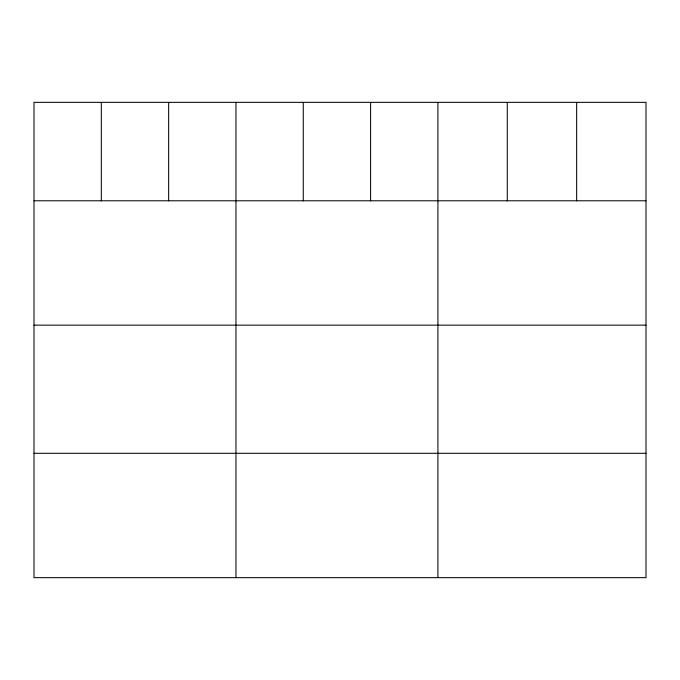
<?xml version="1.0" encoding="UTF-8"?>
<svg xmlns="http://www.w3.org/2000/svg" width="680" height="680" viewBox="0 0 680 680"><rect width="100%" height="100%" fill="white"/><g stroke="black" fill="none" stroke-linecap="round" stroke-linejoin="round"><path stroke-width="1.02" d="M646 200.787L646 577.66L34 577.66L34 102.34L646 102.34L646 200.787L34 200.787M34 325.159L646 325.159M34 453.296L646 453.296M576.64 102.34L576.64 200.787M507.28 102.34L507.28 200.787M437.92 102.34L437.92 577.66M370.6 102.34L370.6 200.787M303.28 102.34L303.28 200.787M235.96 102.34L235.96 577.66M168.64 102.34L168.64 200.787M101.32 102.34L101.32 200.787"/></g></svg>
